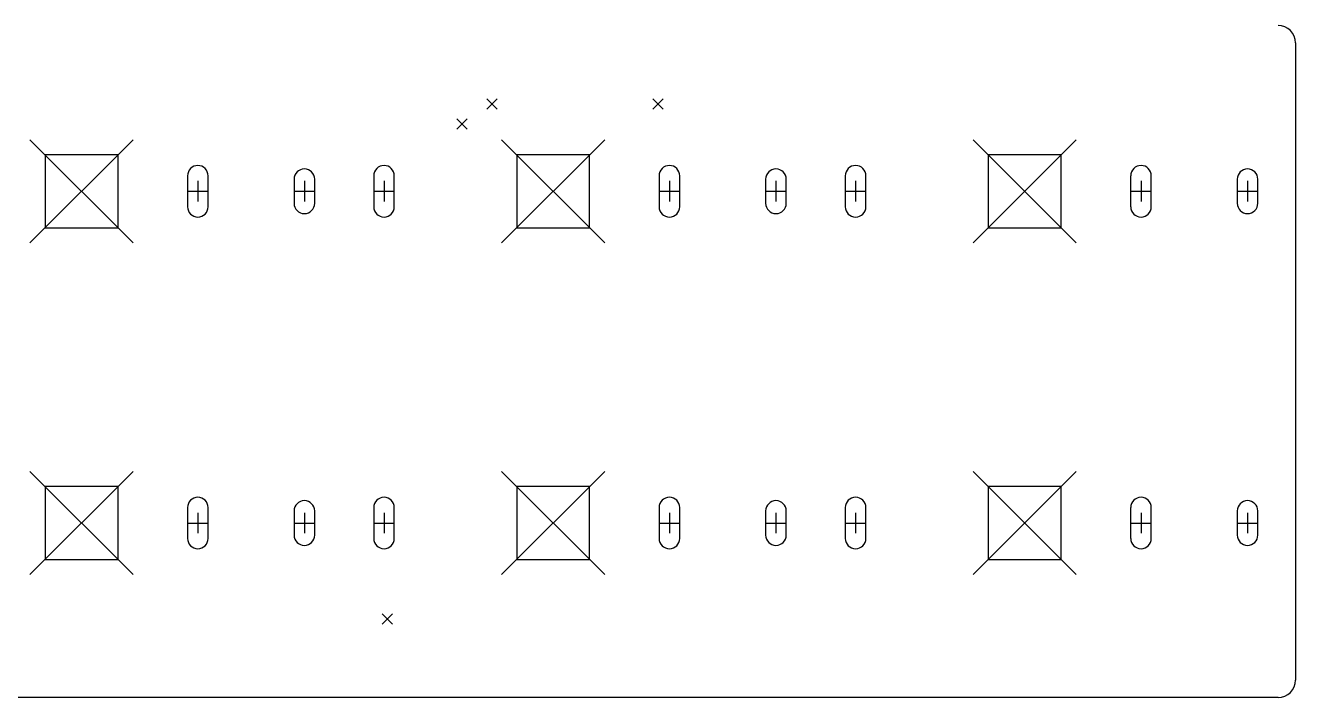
# Model space of a CAD drawing. Extents: x 1.65 to 4.49, y -6.72 to -1.36.
# Drawn here: x 2.996 to 4.45, y -5.67 to -4.9 of the extents above; entities that cross this region are included whole.
import ezdxf

# ---------------------------------------------------------------- set-up
doc = ezdxf.new("R2010")
doc.units = 0
doc.header["$MEASUREMENT"] = 0
doc.layers.add('BLACK', color=7, linetype='CONTINUOUS')

msp = doc.modelspace()

# ---------------------------------------------------------------- linework, layer by layer
at = {"layer": 'BLACK', "linetype": 'CONTINUOUS'}
for p, q in [((4.45, -4.92), (4.45, -5.65)), ((3.5241, -4.9841), (3.5359, -4.9959)), ((3.5359, -4.9841), (3.5241, -4.9959)), ((3.7141, -4.9841), (3.7259, -4.9959)), ((3.7259, -4.9841), (3.7141, -4.9959)), ((3.4896, -5.0071), (3.5014, -5.0189)), ((3.5014, -5.0071), (3.4896, -5.0189)), ((3.0008, -5.0309), (3.1189, -5.1491)), ((3.1189, -5.0309), (3.0008, -5.1491)), ((3.5408, -5.0309), (3.6589, -5.1491)), ((3.6589, -5.0309), (3.5408, -5.1491)), ((4.0808, -5.0309), (4.1989, -5.1491)), ((4.1989, -5.0309), (4.0808, -5.1491)), ((3.1016, -5.0482), (3.0181, -5.0482)), ((3.0181, -5.0482), (3.0181, -5.1318)), ((3.1016, -5.1318), (3.1016, -5.0482)), ((3.6416, -5.0482), (3.5581, -5.0482)), ((3.5581, -5.0482), (3.5581, -5.1318)), ((3.6416, -5.1318), (3.6416, -5.0482)), ((4.1816, -5.0482), (4.0981, -5.0482)), ((4.0981, -5.0482), (4.0981, -5.1318)), ((4.1816, -5.1318), (4.1816, -5.0482)), ((3.1811, -5.0723), (3.1811, -5.1077)), ((3.2048, -5.1077), (3.2048, -5.0723)), ((3.3944, -5.0723), (3.3944, -5.1077)), ((3.418, -5.1077), (3.418, -5.0723)), ((3.7211, -5.0723), (3.7211, -5.1077)), ((3.7448, -5.1077), (3.7448, -5.0723)), ((3.9344, -5.0723), (3.9344, -5.1077)), ((3.958, -5.1077), (3.958, -5.0723)), ((4.2611, -5.0723), (4.2611, -5.1077)), ((4.2848, -5.1077), (4.2848, -5.0723)), ((3.1811, -5.09), (3.2048, -5.09)), ((3.193, -5.0782), (3.193, -5.1018)), ((3.3032, -5.0762), (3.3032, -5.1038)), ((3.3032, -5.09), (3.3268, -5.09)), ((3.315, -5.0782), (3.315, -5.1018)), ((3.3268, -5.1038), (3.3268, -5.0762)), ((3.3944, -5.09), (3.418, -5.09)), ((3.4062, -5.0782), (3.4062, -5.1018)), ((3.7211, -5.09), (3.7448, -5.09)), ((3.733, -5.0782), (3.733, -5.1018)), ((3.8432, -5.0762), (3.8432, -5.1038)), ((3.8432, -5.09), (3.8668, -5.09)), ((3.855, -5.0782), (3.855, -5.1018)), ((3.8668, -5.1038), (3.8668, -5.0762)), ((3.9344, -5.09), (3.958, -5.09)), ((3.9462, -5.0782), (3.9462, -5.1018)), ((4.2611, -5.09), (4.2848, -5.09)), ((4.273, -5.0782), (4.273, -5.1018)), ((4.3832, -5.0762), (4.3832, -5.1038)), ((4.3832, -5.09), (4.4068, -5.09)), ((4.395, -5.0782), (4.395, -5.1018)), ((4.4068, -5.1038), (4.4068, -5.0762)), ((3.0181, -5.1318), (3.1016, -5.1318)), ((3.5581, -5.1318), (3.6416, -5.1318)), ((4.0981, -5.1318), (4.1816, -5.1318)), ((3.0008, -5.4109), (3.1189, -5.5291)), ((3.1189, -5.4109), (3.0008, -5.5291)), ((3.5408, -5.4109), (3.6589, -5.5291)), ((3.6589, -5.4109), (3.5408, -5.5291)), ((4.0808, -5.4109), (4.1989, -5.5291)), ((4.1989, -5.4109), (4.0808, -5.5291)), ((3.1016, -5.4282), (3.0181, -5.4282)), ((3.0181, -5.4282), (3.0181, -5.5118)), ((3.1016, -5.5118), (3.1016, -5.4282)), ((3.6416, -5.4282), (3.5581, -5.4282)), ((3.5581, -5.4282), (3.5581, -5.5118)), ((3.6416, -5.5118), (3.6416, -5.4282)), ((4.1816, -5.4282), (4.0981, -5.4282)), ((4.0981, -5.4282), (4.0981, -5.5118)), ((4.1816, -5.5118), (4.1816, -5.4282)), ((3.1811, -5.4523), (3.1811, -5.4877)), ((3.2048, -5.4877), (3.2048, -5.4523)), ((3.3944, -5.4523), (3.3944, -5.4877)), ((3.418, -5.4877), (3.418, -5.4523)), ((3.7211, -5.4523), (3.7211, -5.4877)), ((3.7448, -5.4877), (3.7448, -5.4523)), ((3.9344, -5.4523), (3.9344, -5.4877)), ((3.958, -5.4877), (3.958, -5.4523)), ((4.2611, -5.4523), (4.2611, -5.4877)), ((4.2848, -5.4877), (4.2848, -5.4523)), ((3.193, -5.4582), (3.193, -5.4818)), ((3.3032, -5.4562), (3.3032, -5.4838)), ((3.315, -5.4582), (3.315, -5.4818)), ((3.3268, -5.4838), (3.3268, -5.4562)), ((3.4062, -5.4582), (3.4062, -5.4818)), ((3.733, -5.4582), (3.733, -5.4818)), ((3.8432, -5.4562), (3.8432, -5.4838)), ((3.855, -5.4582), (3.855, -5.4818)), ((3.8668, -5.4838), (3.8668, -5.4562)), ((3.9462, -5.4582), (3.9462, -5.4818)), ((4.273, -5.4582), (4.273, -5.4818)), ((4.3832, -5.4562), (4.3832, -5.4838)), ((4.395, -5.4582), (4.395, -5.4818)), ((4.4068, -5.4838), (4.4068, -5.4562)), ((3.1811, -5.47), (3.2048, -5.47)), ((3.3032, -5.47), (3.3268, -5.47)), ((3.3944, -5.47), (3.418, -5.47)), ((3.7211, -5.47), (3.7448, -5.47)), ((3.8432, -5.47), (3.8668, -5.47)), ((3.9344, -5.47), (3.958, -5.47)), ((4.2611, -5.47), (4.2848, -5.47)), ((4.3832, -5.47), (4.4068, -5.47)), ((3.0181, -5.5118), (3.1016, -5.5118)), ((3.5581, -5.5118), (3.6416, -5.5118)), ((4.0981, -5.5118), (4.1816, -5.5118)), ((3.4041, -5.5741), (3.4159, -5.5859)), ((3.4159, -5.5741), (3.4041, -5.5859)), ((4.43, -5.67), (1.75, -5.67))]:
    msp.add_line(p, q, dxfattribs=at)
at = {"layer": 'BLACK'}
for centre, radius, start, end in [((4.43, -4.92), 0.02, 0, 90), ((3.193, -5.0723), 0.0118, 0, 180), ((3.4062, -5.0723), 0.0118, 0, 180), ((3.733, -5.0723), 0.0118, 0, 180), ((3.9462, -5.0723), 0.0118, 0, 180), ((4.273, -5.0723), 0.0118, 0, 180), ((3.315, -5.0762), 0.0118, 0, 180), ((3.855, -5.0762), 0.0118, 0, 180), ((4.395, -5.0762), 0.0118, 0, 180), ((3.315, -5.1038), 0.0118, 180, 360), ((3.855, -5.1038), 0.0118, 180, 360), ((4.395, -5.1038), 0.0118, 180, 360), ((3.193, -5.1077), 0.0118, 180, 360), ((3.4062, -5.1077), 0.0118, 180, 360), ((3.733, -5.1077), 0.0118, 180, 360), ((3.9462, -5.1077), 0.0118, 180, 360), ((4.273, -5.1077), 0.0118, 180, 360), ((3.193, -5.4523), 0.0118, 0, 180), ((3.315, -5.4562), 0.0118, 0, 180), ((3.4062, -5.4523), 0.0118, 0, 180), ((3.733, -5.4523), 0.0118, 0, 180), ((3.855, -5.4562), 0.0118, 0, 180), ((3.9462, -5.4523), 0.0118, 0, 180), ((4.273, -5.4523), 0.0118, 0, 180), ((4.395, -5.4562), 0.0118, 0, 180), ((3.193, -5.4877), 0.0118, 180, 360), ((3.315, -5.4838), 0.0118, 180, 360), ((3.4062, -5.4877), 0.0118, 180, 360), ((3.733, -5.4877), 0.0118, 180, 360), ((3.855, -5.4838), 0.0118, 180, 360), ((3.9462, -5.4877), 0.0118, 180, 360), ((4.273, -5.4877), 0.0118, 180, 360), ((4.395, -5.4838), 0.0118, 180, 360), ((4.43, -5.65), 0.02, -90, 0)]:
    msp.add_arc(centre, radius, start, end, dxfattribs=at)

doc.saveas('drawing.dxf')
